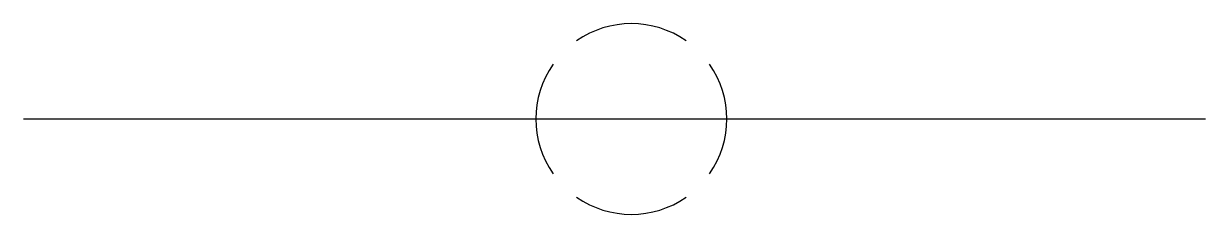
# Model space of a CAD drawing. Header units: millimetres. Extents: x 0 to 70, y -5.7 to 5.7.
import ezdxf

# ---------------------------------------------------------------- set-up
doc = ezdxf.new("R2010")
doc.units = ezdxf.units.MM
doc.layers.get('0').update_dxf_attribs({"lineweight": 25, "true_color": 0xffffff})

msp = doc.modelspace()

# ---------------------------------------------------------------- linework, layer by layer
msp.add_line((0, 0), (70, 0))
for start, end in [(55, 125), (145, 215), (325, 35), (235, 305)]:
    msp.add_arc((36, 0), 5.657, start, end)

doc.saveas('drawing.dxf')
